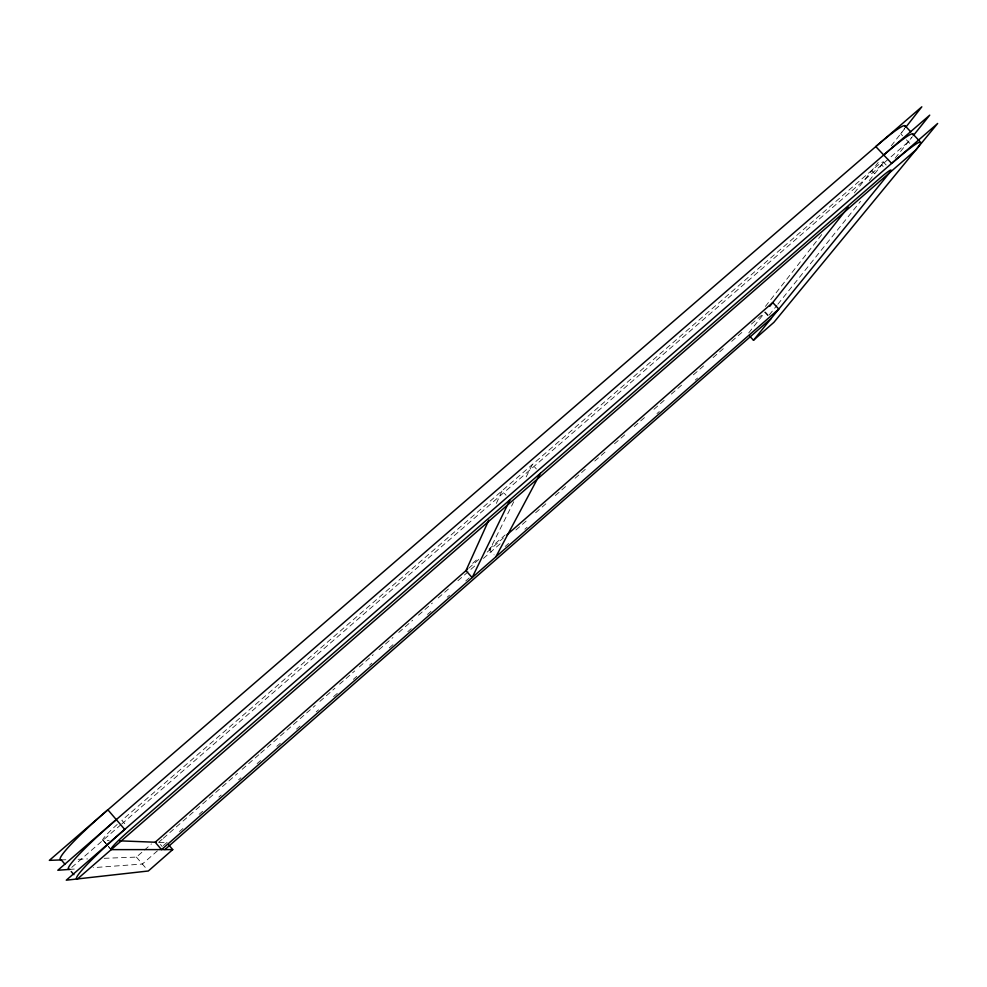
<?xml version="1.0" encoding="UTF-8"?>
<svg xmlns="http://www.w3.org/2000/svg" width="987" height="987" viewBox="0 0 987 987"><rect width="100%" height="100%" fill="white"/><g stroke="black" fill="none" stroke-linecap="round" stroke-linejoin="round"><path stroke-width="0.74" stroke-dasharray="4.93 3.7" d="M496.362 503.395L502.062 490.786L506.06 495.227M513.758 501.717L489.651 549.944L494.08 554.879M526.17 476.918L532.363 464.519L536.36 468.936M765.418 306.426L822.294 233.833M854.347 192.934L878.22 162.46M891.236 145.854L904.758 128.594M748.738 332.89L763.087 314.754M869.251 180.609L881.687 164.903L883.599 166.926M769.218 314.976L776.905 305.402M777.855 304.23L860.528 201.299M895.135 158.216L912.432 136.675M104.203 858.308L136.403 857.098L143.362 851.028M144.521 850.017L151.48 843.934M472.687 563.318L478.485 558.247M488.923 549.13L505.147 534.954M468.603 568.339L479.053 559.21M487.183 552.103L503.432 537.903M158.648 842.367L162.127 839.32M163.287 838.308L181.842 822.085M183.002 821.073L201.558 804.837M202.717 803.825L221.285 787.601M222.445 786.59L237.522 773.401M242.16 769.342L259.556 754.13M260.716 753.118L279.284 736.894M280.444 735.883L298.999 719.646M300.159 718.635L315.235 705.458M319.874 701.399L334.963 688.21M339.602 684.151L354.678 670.975M359.317 666.916L373.234 654.739M379.033 649.668L392.962 637.503M398.76 632.433L412.677 620.268M418.476 615.197L432.392 603.02M438.191 597.949L450.96 586.796M457.919 580.714L476.474 564.478M483.433 558.395L500.828 543.183M515.917 530.007L527.514 519.865M535.633 512.759L547.23 502.617M555.348 495.523L568.117 484.358M575.076 478.276L585.513 469.146M594.791 461.04L605.228 451.91M614.506 443.792L624.956 434.675M634.234 426.557L644.671 417.427M653.949 409.309L664.387 400.191M671.345 394.097L684.114 382.944M693.392 374.838L704.989 364.697M713.107 357.59L724.705 347.449M731.663 341.366L742.113 332.237M751.391 324.118L761.828 315.001M157.439 850.856L142.362 864.044L93.173 867.659M163.435 845.6L167.864 841.726M179.461 831.572L182.94 828.537M199.164 814.324L202.643 811.289M218.867 797.077L221.187 795.053M238.57 779.829L240.89 777.805M257.113 763.605L260.593 760.558M276.816 746.357L280.296 743.31M296.519 729.109L299.999 726.062M316.222 711.861L318.542 709.826M333.606 696.637L338.245 692.578M353.321 679.389L356.788 676.342M369.545 665.189L371.865 663.153M389.248 647.941L395.047 642.87M407.791 631.705L411.271 628.657M427.494 614.457L430.974 611.409M447.197 597.209L449.517 595.186M465.741 580.973L469.22 577.938M505.147 546.477L508.626 543.442M524.862 529.229L527.169 527.206M656.984 413.578L659.304 411.542M695.243 380.094L697.55 378.058M71.718 867.4L120.587 825.009M121.746 823.997L908.311 141.82A66.783 5.28 -43.3 0 0 911.655 137.279M881.687 164.903A26.698 2.11 -43.3 0 0 871.607 170.467L121.845 820.357L126.422 825.675M69.386 869.411L75.468 868.967M61.268 859.911L65.87 859.739M78.133 859.282L87.535 858.924M117.219 824.441A29.524 2.64 -40.5 0 0 103.104 840.171L109.162 840.418M159.191 842.392L166.766 842.688M902.599 135.787L900.699 133.776A66.746 5.675 -43.4 0 0 904.499 128.298M906.399 139.809L910.211 143.831M883.266 161.954L886.153 165.014M871.607 170.467L874.519 173.552M765.307 311.954L768.281 315.161M764.469 312.089L768.256 316.173M160.425 844.428L162.201 846.501M136.403 857.098L146.347 868.671M103.104 840.171L107.608 845.427M108.508 846.476L111.21 849.634M102.821 840.048L110.939 849.523"/><path stroke-width="1.48" d="M488.75 520.211L465.95 570.659L472.156 577.592L510.069 499.669M495.844 556.853L540.345 473.353M905.708 127.372L921.821 106.818L49.35 860.356L61.564 859.899M769.786 306.303L848.215 207.196M913.394 135.478L929.729 115.146L57.814 870.263L70.102 869.362M749.676 336.148L753.476 340.256L889.324 172.996A26.711 1.949 -43.2 0 0 879.368 178.696L130.074 829.931A29.548 2.443 -40.6 0 0 111.21 849.634L172.725 849.597L168.752 844.995M164.878 849.597L771.254 318.369M172.725 849.597L148.334 870.99L66.277 880.182L937.65 123.474L773.944 322.305L753.476 340.256M467.443 569.351L155.181 842.232L161.523 849.61L778.805 309.079L772.747 302.553L506.911 534.855M119.772 840.838L156.156 842.269M905.042 125.756L910.853 131.9M912.802 133.948L919.6 141.116M64.883 864.131L61.268 859.911A73.828 7.094 -40.4 0 1 107.867 809.809L124.72 829.425A73.914 6.107 -40.6 0 0 77.517 878.923L915.924 149.864A66.82 4.886 -43.2 0 0 891.668 163.41L875.777 146.582A66.746 5.675 -43.4 0 1 905.116 126.916M71.2 871.521L73.902 874.692M69.386 869.411A73.865 6.601 -40.5 0 1 116.293 819.617M883.71 154.996A66.783 5.28 -43.3 0 1 912.963 134.565"/></g></svg>
